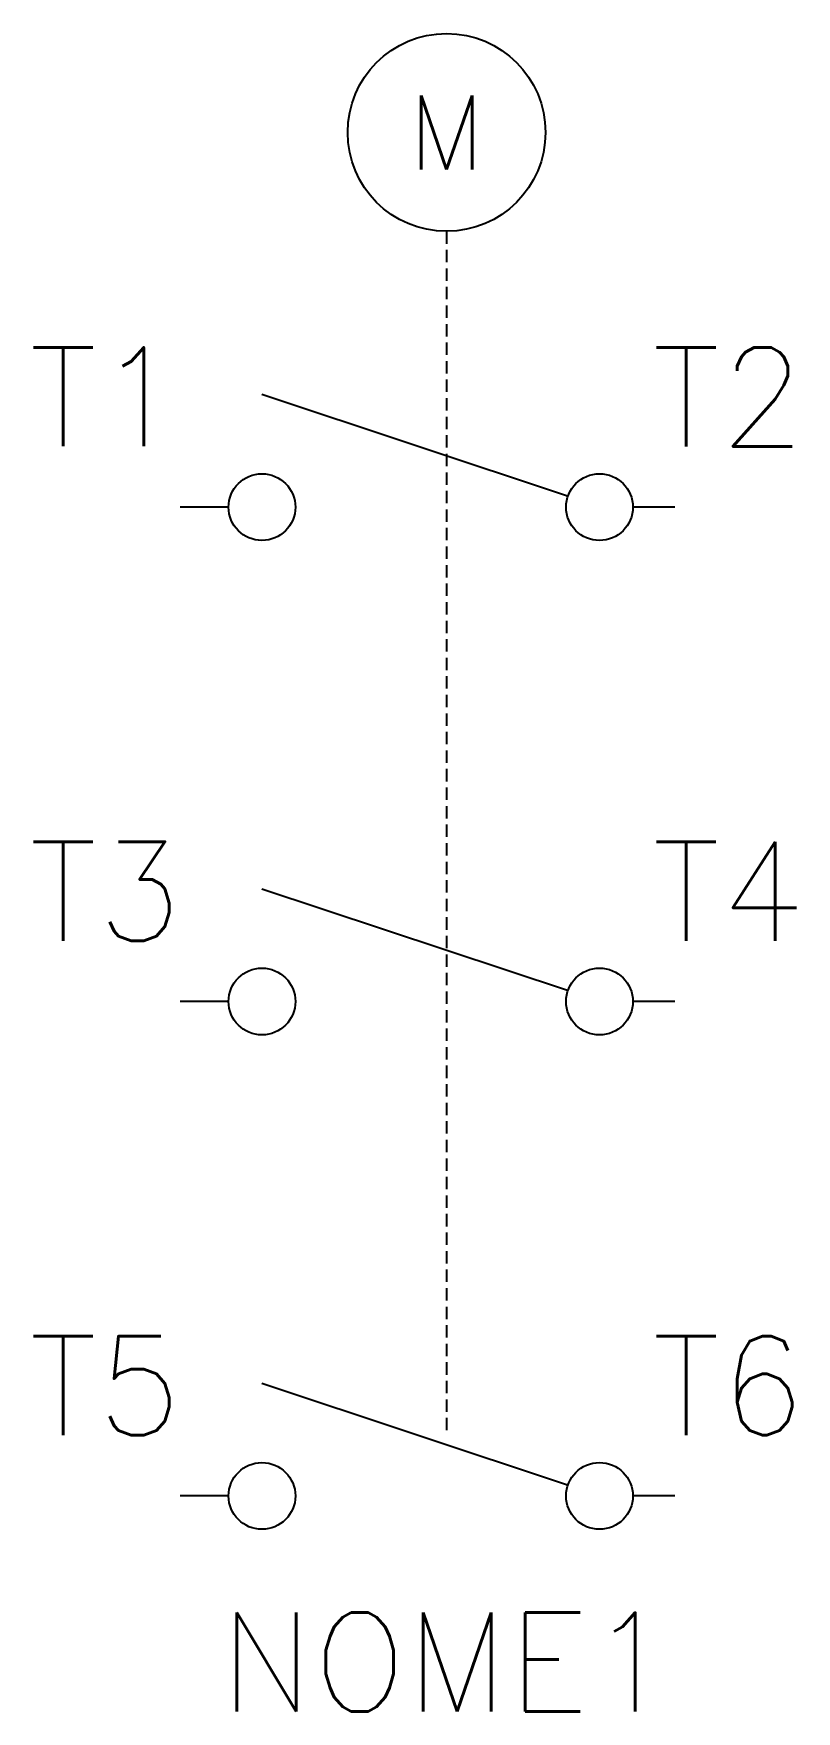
# Model space of a CAD drawing. Extents: x 254.5 to 270, y 165.6 to 199.6.
import ezdxf
from ezdxf.enums import TextEntityAlignment as Align

# ---------------------------------------------------------------- set-up
doc = ezdxf.new("R2010")
doc.units = 0
doc.header["$MEASUREMENT"] = 0
doc.linetypes.add('HIDDEN', pattern=[0.375, 0.25, -0.125])
doc.layers.get('0').update_dxf_attribs({"linetype": 'CONTINUOUS'})
doc.styles.add('ROMANS', font='romans')

msp = doc.modelspace()

# ---------------------------------------------------------------- linework, layer by layer
at = {"linetype": 'HIDDEN'}
msp.add_line((262.886, 195.578), (262.886, 171.244), dxfattribs=at)
for p, q in [((265.354, 190.213), (259.153, 192.275)), ((258.478, 190), (257.5, 190)), ((267.5, 190), (266.653, 190)), ((265.354, 180.213), (259.153, 182.275)), ((258.478, 180), (257.5, 180)), ((267.5, 180), (266.653, 180)), ((265.354, 170.213), (259.153, 172.275)), ((258.478, 170), (257.5, 170)), ((267.5, 170), (266.653, 170))]:
    msp.add_line(p, q)
for centre, radius in [((262.886, 197.578), 2), ((259.153, 190), 0.675), ((265.978, 190), 0.675), ((259.153, 180), 0.675), ((265.978, 180), 0.675), ((259.153, 170), 0.675), ((265.978, 170), 0.675)]:
    msp.add_circle(centre, radius)

# ---------------------------------------------------------------- texts
at = {"style": 'ROMANS'}
msp.add_text('M', height=1.5, dxfattribs=at).set_placement((262.886, 197.578), align=Align.MIDDLE)
at = {"lineweight": -3, "style": 'ROMANS'}
for tag, p in [('T1', (257.535, 190.63)), ('T3', (257.535, 180.63)), ('T5', (257.535, 170.63))]:
    msp.add_attdef(tag, text='', height=2, dxfattribs=at).set_placement(p, align=Align.BOTTOM_RIGHT)
for tag, p in [('T2', (267.046, 190.629)), ('T4', (267.046, 180.629)), ('T6', (267.046, 170.629))]:
    msp.add_attdef(tag, text='', height=2, dxfattribs=at).set_placement(p, align=Align.BOTTOM_LEFT)
msp.add_attdef('NOME1', text='', height=2, dxfattribs=at).set_placement((262.886, 165.042), align=Align.BOTTOM_CENTER)

doc.saveas('drawing.dxf')
